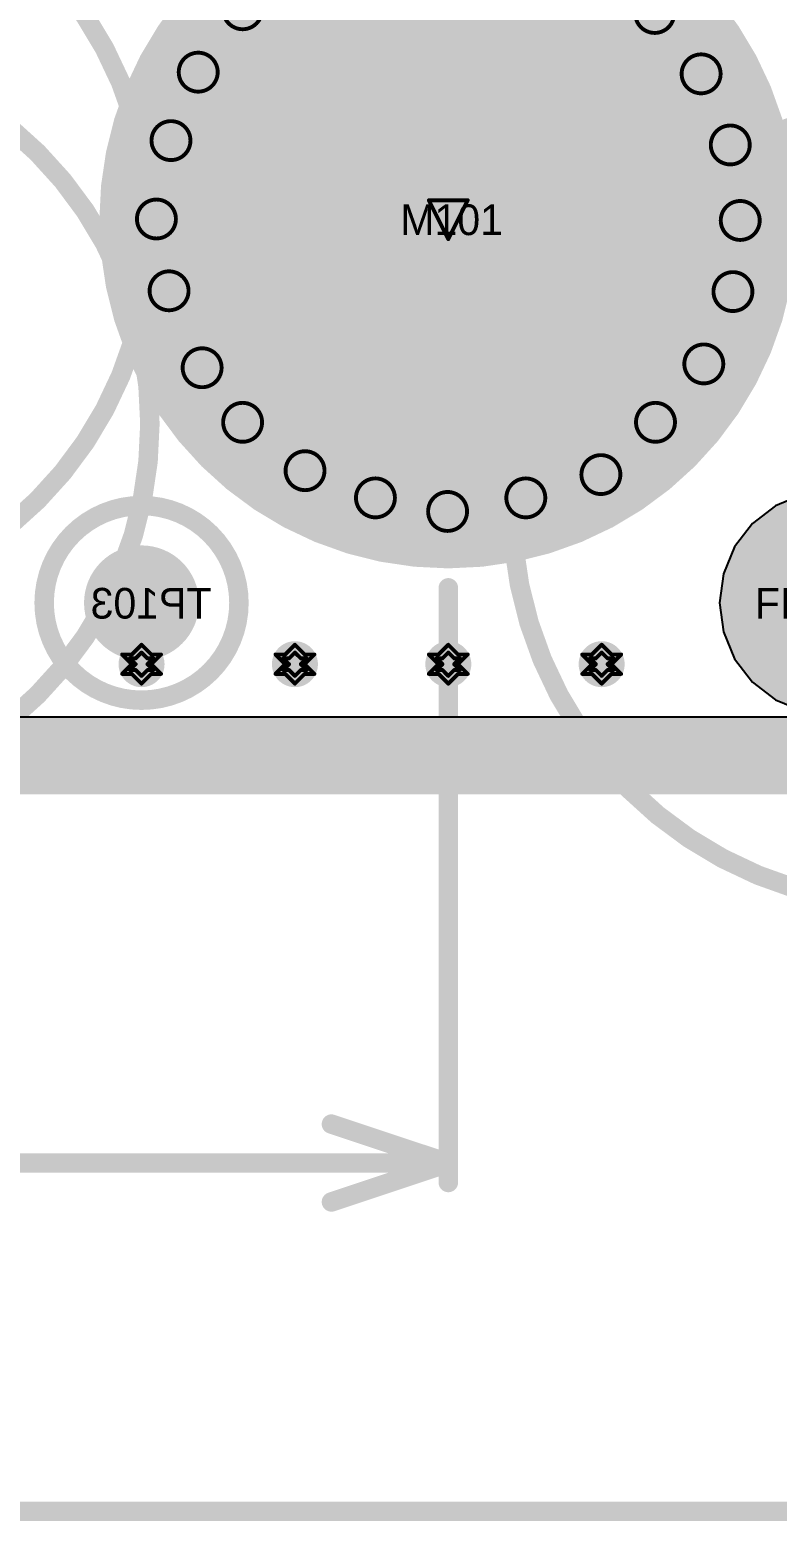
# Model space of a CAD drawing. Header units: millimetres. Extents: x 5 to 399, y 5 to 287.
# Drawn here: x 237.26 to 247, y 101.38 to 120.84 of the extents above; entities that cross this region are included whole.
import ezdxf

# ---------------------------------------------------------------- set-up
doc = ezdxf.new("R2010")
doc.units = ezdxf.units.MM
for name, color, linetype in [('BottomLayer', 5, 'Continuous'), ('BottomOverlay', 54, 'Continuous'), ('BottomPaste', 16, 'Continuous'), ('BottomSolder', 6, 'Continuous'), ('DrillDrawing', 1, 'Continuous'), ('DrillGuide', 244, 'Continuous'), ('KeepOutLayer', 6, 'Continuous'), ('Mechanical2', 216, 'Continuous'), ('Mechanical3', 76, 'Continuous'), ('Mechanical7', 56, 'Continuous'), ('MidLayer1', 16, 'Continuous'), ('MidLayer2', 76, 'Continuous'), ('MultiLayer', 9, 'Continuous'), ('PadHoleLayer', 156, 'Continuous'), ('TopLayer', 1, 'Continuous'), ('TopOverlay', 2, 'Continuous'), ('TopSolder', 216, 'Continuous'), ('ViaHoleLayer', 16, 'Continuous')]:
    doc.layers.add(name, color=color, linetype=linetype)

# ---------------------------------------------------------------- blocks, each defined once
blk = doc.blocks.new('TP1_5MM_B_29')
at = {"layer": 'BottomLayer', "const_width": 0.75}
blk.add_lwpolyline([(-0.375, 0, 1), (0.375, 0, 1)], format="xyb", close=True, dxfattribs=at)
at = {"layer": 'BottomOverlay'}
for points, const_width in [([(1.27, 0, 1), (-1.27, 0, 1)], 0.254), ([(-1.333, 0, 1), (-1.206, 0, 1)], 0.127), ([(1.206, 0, 1), (1.333, 0, 1)], 0.127)]:
    blk.add_lwpolyline(points, format="xyb", close=True, dxfattribs=dict(at, const_width=const_width))
at = {"layer": 'BottomPaste', "const_width": 0.75}
blk.add_lwpolyline([(-0.375, 0, 1), (0.375, 0, 1)], format="xyb", close=True, dxfattribs=at)
at = {"layer": 'BottomSolder', "const_width": 0.75}
blk.add_lwpolyline([(-0.375, 0, 1), (0.375, 0, 1)], format="xyb", close=True, dxfattribs=at)
blk = doc.blocks.new('FID_1_1___B_74')
at = {"layer": 'BottomLayer', "const_width": 0.55}
blk.add_lwpolyline([(-0.275, 0, 1), (0.275, 0, 1)], format="xyb", close=True, dxfattribs=at)
at = {"layer": 'BottomSolder', "const_width": 1.45}
blk.add_lwpolyline([(-0.725, 0, 1), (0.725, 0, 1)], format="xyb", close=True, dxfattribs=at)
blk = doc.blocks.new('FID_1_1___80')
at = {"layer": 'TopLayer', "const_width": 0.55}
blk.add_lwpolyline([(-0.275, 0, 1), (0.275, 0, 1)], format="xyb", close=True, dxfattribs=at)
at = {"layer": 'TopSolder', "const_width": 1.45}
blk.add_lwpolyline([(-0.725, 0, 1), (0.725, 0, 1)], format="xyb", close=True, dxfattribs=at)
blk = doc.blocks.new('M4_4_5_PAD9_210')
at = {"layer": 'BottomLayer', "const_width": 4.5}
blk.add_lwpolyline([(36.379, 0, 1), (40.879, 0, 1)], format="xyb", close=True, dxfattribs=at)
at = {"layer": 'BottomSolder', "const_width": 4.55}
blk.add_lwpolyline([(36.354, 0, 1), (40.904, 0, 1)], format="xyb", close=True, dxfattribs=at)
at = {"layer": 'MidLayer1', "const_width": 4.5}
blk.add_lwpolyline([(36.379, 0, 1), (40.879, 0, 1)], format="xyb", close=True, dxfattribs=at)
at = {"layer": 'MidLayer2', "const_width": 4.5}
blk.add_lwpolyline([(36.379, 0, 1), (40.879, 0, 1)], format="xyb", close=True, dxfattribs=at)
at = {"layer": 'MultiLayer', "const_width": 4.5}
blk.add_lwpolyline([(36.379, 0, 1), (40.879, 0, 1)], format="xyb", close=True, dxfattribs=at)
at = {"layer": 'PadHoleLayer', "const_width": 2.25}
blk.add_lwpolyline([(37.504, 0, 1), (39.754, 0, 1)], format="xyb", close=True, dxfattribs=at)
at = {"layer": 'TopLayer', "const_width": 4.5}
blk.add_lwpolyline([(36.379, 0, 1), (40.879, 0, 1)], format="xyb", close=True, dxfattribs=at)
at = {"layer": 'TopSolder', "const_width": 4.55}
blk.add_lwpolyline([(36.354, 0, 1), (40.904, 0, 1)], format="xyb", close=True, dxfattribs=at)

msp = doc.modelspace()

# ---------------------------------------------------------------- linework, layer by layer
at = {"layer": 'BottomLayer'}
for p, q in [((246.981, 114.628), (246.678, 114.396)), ((247.334, 114.774), (246.981, 114.628)), ((246.678, 114.396), (246.446, 114.093)), ((246.446, 114.093), (246.3, 113.74)), ((246.3, 113.74), (246.25, 113.362)), ((246.25, 113.362), (246.3, 112.983)), ((246.3, 112.983), (246.446, 112.631)), ((246.446, 112.631), (246.678, 112.328)), ((246.678, 112.328), (246.981, 112.095)), ((246.981, 112.095), (247.214, 111.999)), ((247.189, 111.872), (198.029, 111.872))]:
    msp.add_line(p, q, dxfattribs=at)
for points, const_width in [([(239.83, 121.101, 1), (240.23, 121.101, 1)], 0.4), ([(245.204, 121.053, 1), (245.604, 121.053, 1)], 0.4), ([(239.251, 120.287, 1), (239.651, 120.287, 1)], 0.4), ([(245.809, 120.265, 1), (246.209, 120.265, 1)], 0.4), ([(238.896, 119.394, 1), (239.296, 119.394, 1)], 0.4), ([(246.189, 119.337, 1), (246.589, 119.337, 1)], 0.4), ([(238.706, 118.371, 1), (239.106, 118.371, 1)], 0.4), ([(246.319, 118.352, 1), (246.719, 118.352, 1)], 0.4), ([(238.871, 117.434, 1), (239.271, 117.434, 1)], 0.4), ([(246.224, 117.424, 1), (246.624, 117.424, 1)], 0.4), ([(239.302, 116.43, 1), (239.702, 116.43, 1)], 0.4), ([(245.844, 116.48, 1), (246.244, 116.48, 1)], 0.4), ([(239.83, 115.718, 1), (240.23, 115.718, 1)], 0.4), ([(245.214, 115.718, 1), (245.614, 115.718, 1)], 0.4), ([(240.644, 115.087, 1), (241.044, 115.087, 1)], 0.4), ([(244.502, 115.036, 1), (244.902, 115.036, 1)], 0.4), ([(241.562, 114.732, 1), (241.962, 114.732, 1)], 0.4), ([(243.523, 114.732, 1), (243.923, 114.732, 1)], 0.4), ([(242.503, 114.555, 1), (242.903, 114.555, 1)], 0.4), ([(238.562, 112.562, 1), (238.862, 112.562, 1)], 0.3), ([(240.562, 112.562, 1), (240.862, 112.562, 1)], 0.3), ([(242.562, 112.562, 1), (242.862, 112.562, 1)], 0.3), ([(244.562, 112.562, 1), (244.862, 112.562, 1)], 0.3)]:
    msp.add_lwpolyline(points, format="xyb", close=True, dxfattribs=dict(at, const_width=const_width))
at = {"layer": 'DrillDrawing'}
for points, const_width in [([(240.284, 121.101, 1), (239.776, 121.101, 1)], 0.0508), ([(245.658, 121.053, 1), (245.15, 121.053, 1)], 0.0508), ([(239.705, 120.287, 1), (239.197, 120.287, 1)], 0.0508), ([(246.263, 120.265, 1), (245.755, 120.265, 1)], 0.0508), ([(239.184, 120.287, 1), (239.209, 120.287, 1)], 0.0254), ([(239.692, 120.287, 1), (239.717, 120.287, 1)], 0.0254), ([(245.742, 120.265, 1), (245.768, 120.265, 1)], 0.0254), ([(246.25, 120.265, 1), (246.276, 120.265, 1)], 0.0254), ([(239.35, 119.394, 1), (238.842, 119.394, 1)], 0.0508), ([(246.643, 119.337, 1), (246.135, 119.337, 1)], 0.0508), ([(238.829, 119.394, 1), (238.855, 119.394, 1)], 0.0254), ([(239.337, 119.394, 1), (239.363, 119.394, 1)], 0.0254), ([(246.123, 119.337, 1), (246.148, 119.337, 1)], 0.0254), ([(246.631, 119.337, 1), (246.656, 119.337, 1)], 0.0254), ([(239.16, 118.371, 1), (238.652, 118.371, 1)], 0.0508), ([(242.446, 118.616, 1), (242.471, 118.616, 1)], 0.0254), ([(242.446, 118.616, 1), (242.471, 118.616, 1)], 0.0254), ([(242.954, 118.616, 1), (242.979, 118.616, 1)], 0.0254), ([(242.954, 118.616, 1), (242.979, 118.616, 1)], 0.0254), ([(246.773, 118.352, 1), (246.265, 118.352, 1)], 0.0508), ([(238.639, 118.371, 1), (238.664, 118.371, 1)], 0.0254), ([(239.147, 118.371, 1), (239.172, 118.371, 1)], 0.0254), ([(246.252, 118.352, 1), (246.278, 118.352, 1)], 0.0254), ([(246.76, 118.352, 1), (246.786, 118.352, 1)], 0.0254), ([(242.7, 118.108, 1), (242.725, 118.108, 1)], 0.0254), ([(242.7, 118.108, 1), (242.725, 118.108, 1)], 0.0254), ([(239.325, 117.434, 1), (238.817, 117.434, 1)], 0.0508), ([(246.678, 117.424, 1), (246.17, 117.424, 1)], 0.0508), ([(238.804, 117.434, 1), (238.829, 117.434, 1)], 0.0254), ([(239.312, 117.434, 1), (239.337, 117.434, 1)], 0.0254), ([(246.158, 117.424, 1), (246.183, 117.424, 1)], 0.0254), ([(246.666, 117.424, 1), (246.691, 117.424, 1)], 0.0254), ([(246.298, 116.48, 1), (245.79, 116.48, 1)], 0.0508), ([(239.756, 116.43, 1), (239.248, 116.43, 1)], 0.0508), ([(239.235, 116.43, 1), (239.26, 116.43, 1)], 0.0254), ([(239.743, 116.43, 1), (239.768, 116.43, 1)], 0.0254), ([(245.777, 116.48, 1), (245.803, 116.48, 1)], 0.0254), ([(246.285, 116.48, 1), (246.311, 116.48, 1)], 0.0254), ([(240.284, 115.718, 1), (239.776, 115.718, 1)], 0.0508), ([(245.668, 115.718, 1), (245.16, 115.718, 1)], 0.0508), ([(239.764, 115.718, 1), (239.789, 115.718, 1)], 0.0254), ([(240.272, 115.718, 1), (240.297, 115.718, 1)], 0.0254), ([(245.147, 115.718, 1), (245.172, 115.718, 1)], 0.0254), ([(245.655, 115.718, 1), (245.68, 115.718, 1)], 0.0254), ([(241.098, 115.087, 1), (240.59, 115.087, 1)], 0.0508), ([(244.956, 115.036, 1), (244.448, 115.036, 1)], 0.0508), ([(240.577, 115.087, 1), (240.603, 115.087, 1)], 0.0254), ([(241.085, 115.087, 1), (241.111, 115.087, 1)], 0.0254), ([(242.016, 114.732, 1), (241.508, 114.732, 1)], 0.0508), ([(243.977, 114.732, 1), (243.469, 114.732, 1)], 0.0508), ([(244.435, 115.036, 1), (244.46, 115.036, 1)], 0.0254), ([(244.943, 115.036, 1), (244.968, 115.036, 1)], 0.0254), ([(242.957, 114.555, 1), (242.449, 114.555, 1)], 0.0508), ([(241.495, 114.732, 1), (241.521, 114.732, 1)], 0.0254), ([(242.003, 114.732, 1), (242.029, 114.732, 1)], 0.0254), ([(243.456, 114.732, 1), (243.482, 114.732, 1)], 0.0254), ([(243.964, 114.732, 1), (243.99, 114.732, 1)], 0.0254), ([(242.436, 114.555, 1), (242.462, 114.555, 1)], 0.0254), ([(242.944, 114.555, 1), (242.97, 114.555, 1)], 0.0254), ([(238.446, 112.689, 1), (238.471, 112.689, 1)], 0.0254), ([(238.446, 112.689, 1), (238.471, 112.689, 1)], 0.0254), ([(238.573, 112.689, 1), (238.598, 112.689, 1)], 0.0254), ([(238.573, 112.689, 1), (238.598, 112.689, 1)], 0.0254), ([(238.7, 112.816, 1), (238.725, 112.816, 1)], 0.0254), ([(238.7, 112.816, 1), (238.725, 112.816, 1)], 0.0254), ([(238.7, 112.714, 1), (238.725, 112.714, 1)], 0.0254), ([(238.7, 112.714, 1), (238.725, 112.714, 1)], 0.0254), ([(238.827, 112.689, 1), (238.852, 112.689, 1)], 0.0254), ([(238.827, 112.689, 1), (238.852, 112.689, 1)], 0.0254), ([(238.954, 112.689, 1), (238.979, 112.689, 1)], 0.0254), ([(238.954, 112.689, 1), (238.979, 112.689, 1)], 0.0254), ([(240.446, 112.689, 1), (240.471, 112.689, 1)], 0.0254), ([(240.446, 112.689, 1), (240.471, 112.689, 1)], 0.0254), ([(240.573, 112.689, 1), (240.598, 112.689, 1)], 0.0254), ([(240.573, 112.689, 1), (240.598, 112.689, 1)], 0.0254), ([(240.7, 112.816, 1), (240.725, 112.816, 1)], 0.0254), ([(240.7, 112.816, 1), (240.725, 112.816, 1)], 0.0254), ([(240.7, 112.714, 1), (240.725, 112.714, 1)], 0.0254), ([(240.7, 112.714, 1), (240.725, 112.714, 1)], 0.0254), ([(240.827, 112.689, 1), (240.852, 112.689, 1)], 0.0254), ([(240.827, 112.689, 1), (240.852, 112.689, 1)], 0.0254), ([(240.954, 112.689, 1), (240.979, 112.689, 1)], 0.0254), ([(240.954, 112.689, 1), (240.979, 112.689, 1)], 0.0254), ([(242.446, 112.689, 1), (242.471, 112.689, 1)], 0.0254), ([(242.446, 112.689, 1), (242.471, 112.689, 1)], 0.0254), ([(242.573, 112.689, 1), (242.598, 112.689, 1)], 0.0254), ([(242.573, 112.689, 1), (242.598, 112.689, 1)], 0.0254), ([(242.7, 112.816, 1), (242.725, 112.816, 1)], 0.0254), ([(242.7, 112.816, 1), (242.725, 112.816, 1)], 0.0254), ([(242.7, 112.714, 1), (242.725, 112.714, 1)], 0.0254), ([(242.7, 112.714, 1), (242.725, 112.714, 1)], 0.0254), ([(242.827, 112.689, 1), (242.852, 112.689, 1)], 0.0254), ([(242.827, 112.689, 1), (242.852, 112.689, 1)], 0.0254), ([(242.954, 112.689, 1), (242.979, 112.689, 1)], 0.0254), ([(242.954, 112.689, 1), (242.979, 112.689, 1)], 0.0254), ([(244.446, 112.689, 1), (244.471, 112.689, 1)], 0.0254), ([(244.446, 112.689, 1), (244.471, 112.689, 1)], 0.0254), ([(244.573, 112.689, 1), (244.598, 112.689, 1)], 0.0254), ([(244.573, 112.689, 1), (244.598, 112.689, 1)], 0.0254), ([(244.7, 112.816, 1), (244.725, 112.816, 1)], 0.0254), ([(244.7, 112.816, 1), (244.725, 112.816, 1)], 0.0254), ([(244.7, 112.714, 1), (244.725, 112.714, 1)], 0.0254), ([(244.7, 112.714, 1), (244.725, 112.714, 1)], 0.0254), ([(244.827, 112.689, 1), (244.852, 112.689, 1)], 0.0254), ([(244.827, 112.689, 1), (244.852, 112.689, 1)], 0.0254), ([(244.954, 112.689, 1), (244.979, 112.689, 1)], 0.0254), ([(244.954, 112.689, 1), (244.979, 112.689, 1)], 0.0254), ([(238.547, 112.638, 1), (238.573, 112.638, 1)], 0.0254), ([(238.547, 112.638, 1), (238.573, 112.638, 1)], 0.0254), ([(238.547, 112.486, 1), (238.573, 112.486, 1)], 0.0254), ([(238.547, 112.486, 1), (238.573, 112.486, 1)], 0.0254), ([(238.573, 112.562, 1), (238.598, 112.562, 1)], 0.0254), ([(238.573, 112.562, 1), (238.598, 112.562, 1)], 0.0254), ([(238.624, 112.638, 1), (238.649, 112.638, 1)], 0.0254), ([(238.624, 112.638, 1), (238.649, 112.638, 1)], 0.0254), ([(238.624, 112.562, 1), (238.649, 112.562, 1)], 0.0254), ([(238.624, 112.562, 1), (238.649, 112.562, 1)], 0.0254), ([(238.624, 112.486, 1), (238.649, 112.486, 1)], 0.0254), ([(238.624, 112.486, 1), (238.649, 112.486, 1)], 0.0254), ([(238.776, 112.638, 1), (238.801, 112.638, 1)], 0.0254), ([(238.776, 112.638, 1), (238.801, 112.638, 1)], 0.0254), ([(238.776, 112.562, 1), (238.801, 112.562, 1)], 0.0254), ([(238.776, 112.562, 1), (238.801, 112.562, 1)], 0.0254), ([(238.776, 112.486, 1), (238.801, 112.486, 1)], 0.0254), ([(238.776, 112.486, 1), (238.801, 112.486, 1)], 0.0254), ([(238.827, 112.562, 1), (238.852, 112.562, 1)], 0.0254), ([(238.827, 112.562, 1), (238.852, 112.562, 1)], 0.0254), ([(238.852, 112.638, 1), (238.878, 112.638, 1)], 0.0254), ([(238.852, 112.638, 1), (238.878, 112.638, 1)], 0.0254), ([(238.852, 112.486, 1), (238.878, 112.486, 1)], 0.0254), ([(238.852, 112.486, 1), (238.878, 112.486, 1)], 0.0254), ([(240.547, 112.638, 1), (240.573, 112.638, 1)], 0.0254), ([(240.547, 112.638, 1), (240.573, 112.638, 1)], 0.0254), ([(240.547, 112.486, 1), (240.573, 112.486, 1)], 0.0254), ([(240.547, 112.486, 1), (240.573, 112.486, 1)], 0.0254), ([(240.573, 112.562, 1), (240.598, 112.562, 1)], 0.0254), ([(240.573, 112.562, 1), (240.598, 112.562, 1)], 0.0254), ([(240.624, 112.638, 1), (240.649, 112.638, 1)], 0.0254), ([(240.624, 112.638, 1), (240.649, 112.638, 1)], 0.0254), ([(240.624, 112.562, 1), (240.649, 112.562, 1)], 0.0254), ([(240.624, 112.562, 1), (240.649, 112.562, 1)], 0.0254), ([(240.624, 112.486, 1), (240.649, 112.486, 1)], 0.0254), ([(240.624, 112.486, 1), (240.649, 112.486, 1)], 0.0254), ([(240.776, 112.638, 1), (240.801, 112.638, 1)], 0.0254), ([(240.776, 112.638, 1), (240.801, 112.638, 1)], 0.0254), ([(240.776, 112.562, 1), (240.801, 112.562, 1)], 0.0254), ([(240.776, 112.562, 1), (240.801, 112.562, 1)], 0.0254), ([(240.776, 112.486, 1), (240.801, 112.486, 1)], 0.0254), ([(240.776, 112.486, 1), (240.801, 112.486, 1)], 0.0254), ([(240.827, 112.562, 1), (240.852, 112.562, 1)], 0.0254), ([(240.827, 112.562, 1), (240.852, 112.562, 1)], 0.0254), ([(240.852, 112.638, 1), (240.878, 112.638, 1)], 0.0254), ([(240.852, 112.638, 1), (240.878, 112.638, 1)], 0.0254), ([(240.852, 112.486, 1), (240.878, 112.486, 1)], 0.0254), ([(240.852, 112.486, 1), (240.878, 112.486, 1)], 0.0254), ([(242.547, 112.638, 1), (242.573, 112.638, 1)], 0.0254), ([(242.547, 112.638, 1), (242.573, 112.638, 1)], 0.0254), ([(242.547, 112.486, 1), (242.573, 112.486, 1)], 0.0254), ([(242.547, 112.486, 1), (242.573, 112.486, 1)], 0.0254), ([(242.573, 112.562, 1), (242.598, 112.562, 1)], 0.0254), ([(242.573, 112.562, 1), (242.598, 112.562, 1)], 0.0254), ([(242.624, 112.638, 1), (242.649, 112.638, 1)], 0.0254), ([(242.624, 112.638, 1), (242.649, 112.638, 1)], 0.0254), ([(242.624, 112.562, 1), (242.649, 112.562, 1)], 0.0254), ([(242.624, 112.562, 1), (242.649, 112.562, 1)], 0.0254), ([(242.624, 112.486, 1), (242.649, 112.486, 1)], 0.0254), ([(242.624, 112.486, 1), (242.649, 112.486, 1)], 0.0254), ([(242.776, 112.638, 1), (242.801, 112.638, 1)], 0.0254), ([(242.776, 112.638, 1), (242.801, 112.638, 1)], 0.0254), ([(242.776, 112.562, 1), (242.801, 112.562, 1)], 0.0254), ([(242.776, 112.562, 1), (242.801, 112.562, 1)], 0.0254), ([(242.776, 112.486, 1), (242.801, 112.486, 1)], 0.0254), ([(242.776, 112.486, 1), (242.801, 112.486, 1)], 0.0254), ([(242.827, 112.562, 1), (242.852, 112.562, 1)], 0.0254), ([(242.827, 112.562, 1), (242.852, 112.562, 1)], 0.0254), ([(242.852, 112.638, 1), (242.878, 112.638, 1)], 0.0254), ([(242.852, 112.638, 1), (242.878, 112.638, 1)], 0.0254), ([(242.852, 112.486, 1), (242.878, 112.486, 1)], 0.0254), ([(242.852, 112.486, 1), (242.878, 112.486, 1)], 0.0254), ([(244.547, 112.638, 1), (244.573, 112.638, 1)], 0.0254), ([(244.547, 112.638, 1), (244.573, 112.638, 1)], 0.0254), ([(244.547, 112.486, 1), (244.573, 112.486, 1)], 0.0254), ([(244.547, 112.486, 1), (244.573, 112.486, 1)], 0.0254), ([(244.573, 112.562, 1), (244.598, 112.562, 1)], 0.0254), ([(244.573, 112.562, 1), (244.598, 112.562, 1)], 0.0254), ([(244.624, 112.638, 1), (244.649, 112.638, 1)], 0.0254), ([(244.624, 112.638, 1), (244.649, 112.638, 1)], 0.0254), ([(244.624, 112.562, 1), (244.649, 112.562, 1)], 0.0254), ([(244.624, 112.562, 1), (244.649, 112.562, 1)], 0.0254), ([(244.624, 112.486, 1), (244.649, 112.486, 1)], 0.0254), ([(244.624, 112.486, 1), (244.649, 112.486, 1)], 0.0254), ([(244.776, 112.638, 1), (244.801, 112.638, 1)], 0.0254), ([(244.776, 112.638, 1), (244.801, 112.638, 1)], 0.0254), ([(244.776, 112.562, 1), (244.801, 112.562, 1)], 0.0254), ([(244.776, 112.562, 1), (244.801, 112.562, 1)], 0.0254), ([(244.776, 112.486, 1), (244.801, 112.486, 1)], 0.0254), ([(244.776, 112.486, 1), (244.801, 112.486, 1)], 0.0254), ([(244.827, 112.562, 1), (244.852, 112.562, 1)], 0.0254), ([(244.827, 112.562, 1), (244.852, 112.562, 1)], 0.0254), ([(244.852, 112.638, 1), (244.878, 112.638, 1)], 0.0254), ([(244.852, 112.638, 1), (244.878, 112.638, 1)], 0.0254), ([(244.852, 112.486, 1), (244.878, 112.486, 1)], 0.0254), ([(244.852, 112.486, 1), (244.878, 112.486, 1)], 0.0254), ([(238.446, 112.435, 1), (238.471, 112.435, 1)], 0.0254), ([(238.446, 112.435, 1), (238.471, 112.435, 1)], 0.0254), ([(238.573, 112.435, 1), (238.598, 112.435, 1)], 0.0254), ([(238.573, 112.435, 1), (238.598, 112.435, 1)], 0.0254), ([(238.7, 112.409, 1), (238.725, 112.409, 1)], 0.0254), ([(238.7, 112.409, 1), (238.725, 112.409, 1)], 0.0254), ([(238.7, 112.308, 1), (238.725, 112.308, 1)], 0.0254), ([(238.7, 112.308, 1), (238.725, 112.308, 1)], 0.0254), ([(238.827, 112.435, 1), (238.852, 112.435, 1)], 0.0254), ([(238.827, 112.435, 1), (238.852, 112.435, 1)], 0.0254), ([(238.954, 112.435, 1), (238.979, 112.435, 1)], 0.0254), ([(238.954, 112.435, 1), (238.979, 112.435, 1)], 0.0254), ([(240.446, 112.435, 1), (240.471, 112.435, 1)], 0.0254), ([(240.446, 112.435, 1), (240.471, 112.435, 1)], 0.0254), ([(240.573, 112.435, 1), (240.598, 112.435, 1)], 0.0254), ([(240.573, 112.435, 1), (240.598, 112.435, 1)], 0.0254), ([(240.7, 112.409, 1), (240.725, 112.409, 1)], 0.0254), ([(240.7, 112.409, 1), (240.725, 112.409, 1)], 0.0254), ([(240.7, 112.308, 1), (240.725, 112.308, 1)], 0.0254), ([(240.7, 112.308, 1), (240.725, 112.308, 1)], 0.0254), ([(240.827, 112.435, 1), (240.852, 112.435, 1)], 0.0254), ([(240.827, 112.435, 1), (240.852, 112.435, 1)], 0.0254), ([(240.954, 112.435, 1), (240.979, 112.435, 1)], 0.0254), ([(240.954, 112.435, 1), (240.979, 112.435, 1)], 0.0254), ([(242.446, 112.435, 1), (242.471, 112.435, 1)], 0.0254), ([(242.446, 112.435, 1), (242.471, 112.435, 1)], 0.0254), ([(242.573, 112.435, 1), (242.598, 112.435, 1)], 0.0254), ([(242.573, 112.435, 1), (242.598, 112.435, 1)], 0.0254), ([(242.7, 112.409, 1), (242.725, 112.409, 1)], 0.0254), ([(242.7, 112.409, 1), (242.725, 112.409, 1)], 0.0254), ([(242.7, 112.308, 1), (242.725, 112.308, 1)], 0.0254), ([(242.7, 112.308, 1), (242.725, 112.308, 1)], 0.0254), ([(242.827, 112.435, 1), (242.852, 112.435, 1)], 0.0254), ([(242.827, 112.435, 1), (242.852, 112.435, 1)], 0.0254), ([(242.954, 112.435, 1), (242.979, 112.435, 1)], 0.0254), ([(242.954, 112.435, 1), (242.979, 112.435, 1)], 0.0254), ([(244.446, 112.435, 1), (244.471, 112.435, 1)], 0.0254), ([(244.446, 112.435, 1), (244.471, 112.435, 1)], 0.0254), ([(244.573, 112.435, 1), (244.598, 112.435, 1)], 0.0254), ([(244.573, 112.435, 1), (244.598, 112.435, 1)], 0.0254), ([(244.7, 112.409, 1), (244.725, 112.409, 1)], 0.0254), ([(244.7, 112.409, 1), (244.725, 112.409, 1)], 0.0254), ([(244.7, 112.308, 1), (244.725, 112.308, 1)], 0.0254), ([(244.7, 112.308, 1), (244.725, 112.308, 1)], 0.0254), ([(244.827, 112.435, 1), (244.852, 112.435, 1)], 0.0254), ([(244.827, 112.435, 1), (244.852, 112.435, 1)], 0.0254), ([(244.954, 112.435, 1), (244.979, 112.435, 1)], 0.0254), ([(244.954, 112.435, 1), (244.979, 112.435, 1)], 0.0254)]:
    msp.add_lwpolyline(points, format="xyb", close=True, dxfattribs=dict(at, const_width=const_width))
at = {"layer": 'DrillDrawing', "const_width": 0.0508}
for points in [[(242.458, 118.616), (242.966, 118.616)], [(242.458, 118.616), (242.712, 118.108)], [(242.712, 118.108), (242.966, 118.616)], [(238.458, 112.689), (238.585, 112.562)], [(238.458, 112.689), (238.585, 112.689)], [(238.585, 112.689), (238.712, 112.816)], [(238.636, 112.638), (238.712, 112.714)], [(238.712, 112.816), (238.839, 112.689)], [(238.712, 112.714), (238.789, 112.638)], [(238.839, 112.689), (238.966, 112.689)], [(238.839, 112.562), (238.966, 112.689)], [(240.458, 112.689), (240.585, 112.562)], [(240.458, 112.689), (240.585, 112.689)], [(240.585, 112.689), (240.712, 112.816)], [(240.636, 112.638), (240.712, 112.714)], [(240.712, 112.816), (240.839, 112.689)], [(240.712, 112.714), (240.789, 112.638)], [(240.839, 112.689), (240.966, 112.689)], [(240.839, 112.562), (240.966, 112.689)], [(242.458, 112.689), (242.585, 112.562)], [(242.458, 112.689), (242.585, 112.689)], [(242.585, 112.689), (242.712, 112.816)], [(242.636, 112.638), (242.712, 112.714)], [(242.712, 112.816), (242.839, 112.689)], [(242.712, 112.714), (242.789, 112.638)], [(242.839, 112.689), (242.966, 112.689)], [(242.839, 112.562), (242.966, 112.689)], [(244.458, 112.689), (244.585, 112.562)], [(244.458, 112.689), (244.585, 112.689)], [(244.585, 112.689), (244.712, 112.816)], [(244.636, 112.638), (244.712, 112.714)], [(244.712, 112.816), (244.839, 112.689)], [(244.712, 112.714), (244.789, 112.638)], [(244.839, 112.689), (244.966, 112.689)], [(244.839, 112.562), (244.966, 112.689)], [(238.458, 112.435), (238.585, 112.562)], [(238.56, 112.638), (238.636, 112.562)], [(238.56, 112.638), (238.636, 112.638)], [(238.56, 112.486), (238.636, 112.562)], [(238.56, 112.486), (238.636, 112.486)], [(238.636, 112.486), (238.712, 112.409)], [(238.712, 112.409), (238.789, 112.486)], [(238.789, 112.638), (238.865, 112.638)], [(238.789, 112.562), (238.865, 112.638)], [(238.789, 112.562), (238.865, 112.486)], [(238.789, 112.486), (238.865, 112.486)], [(238.839, 112.562), (238.966, 112.435)], [(240.458, 112.435), (240.585, 112.562)], [(240.56, 112.638), (240.636, 112.562)], [(240.56, 112.638), (240.636, 112.638)], [(240.56, 112.486), (240.636, 112.562)], [(240.56, 112.486), (240.636, 112.486)], [(240.636, 112.486), (240.712, 112.409)], [(240.712, 112.409), (240.789, 112.486)], [(240.789, 112.638), (240.865, 112.638)], [(240.789, 112.562), (240.865, 112.638)], [(240.789, 112.562), (240.865, 112.486)], [(240.789, 112.486), (240.865, 112.486)], [(240.839, 112.562), (240.966, 112.435)], [(242.458, 112.435), (242.585, 112.562)], [(242.56, 112.638), (242.636, 112.562)], [(242.56, 112.638), (242.636, 112.638)], [(242.56, 112.486), (242.636, 112.562)], [(242.56, 112.486), (242.636, 112.486)], [(242.636, 112.486), (242.712, 112.409)], [(242.712, 112.409), (242.789, 112.486)], [(242.789, 112.638), (242.865, 112.638)], [(242.789, 112.562), (242.865, 112.638)], [(242.789, 112.562), (242.865, 112.486)], [(242.789, 112.486), (242.865, 112.486)], [(242.839, 112.562), (242.966, 112.435)], [(244.458, 112.435), (244.585, 112.562)], [(244.56, 112.638), (244.636, 112.562)], [(244.56, 112.638), (244.636, 112.638)], [(244.56, 112.486), (244.636, 112.562)], [(244.56, 112.486), (244.636, 112.486)], [(244.636, 112.486), (244.712, 112.409)], [(244.712, 112.409), (244.789, 112.486)], [(244.789, 112.638), (244.865, 112.638)], [(244.789, 112.562), (244.865, 112.638)], [(244.789, 112.562), (244.865, 112.486)], [(244.789, 112.486), (244.865, 112.486)], [(244.839, 112.562), (244.966, 112.435)], [(238.458, 112.435), (238.585, 112.435)], [(238.585, 112.435), (238.712, 112.308)], [(238.712, 112.308), (238.839, 112.435)], [(238.839, 112.435), (238.966, 112.435)], [(240.458, 112.435), (240.585, 112.435)], [(240.585, 112.435), (240.712, 112.308)], [(240.712, 112.308), (240.839, 112.435)], [(240.839, 112.435), (240.966, 112.435)], [(242.458, 112.435), (242.585, 112.435)], [(242.585, 112.435), (242.712, 112.308)], [(242.712, 112.308), (242.839, 112.435)], [(242.839, 112.435), (242.966, 112.435)], [(244.458, 112.435), (244.585, 112.435)], [(244.585, 112.435), (244.712, 112.308)], [(244.712, 112.308), (244.839, 112.435)], [(244.839, 112.435), (244.966, 112.435)]]:
    msp.add_lwpolyline(points, dxfattribs=at)
at = {"layer": 'DrillGuide'}
for points, const_width in [([(239.351, 120.287, 1), (239.551, 120.287, 1)], 0.2), ([(245.909, 120.265, 1), (246.109, 120.265, 1)], 0.2), ([(238.996, 119.394, 1), (239.196, 119.394, 1)], 0.2), ([(246.289, 119.337, 1), (246.489, 119.337, 1)], 0.2), ([(238.806, 118.371, 1), (239.006, 118.371, 1)], 0.2), ([(246.419, 118.352, 1), (246.619, 118.352, 1)], 0.2), ([(238.971, 117.434, 1), (239.171, 117.434, 1)], 0.2), ([(246.324, 117.424, 1), (246.524, 117.424, 1)], 0.2), ([(239.402, 116.43, 1), (239.602, 116.43, 1)], 0.2), ([(245.944, 116.48, 1), (246.144, 116.48, 1)], 0.2), ([(239.93, 115.718, 1), (240.13, 115.718, 1)], 0.2), ([(245.314, 115.718, 1), (245.514, 115.718, 1)], 0.2), ([(240.744, 115.087, 1), (240.944, 115.087, 1)], 0.2), ([(244.602, 115.036, 1), (244.802, 115.036, 1)], 0.2), ([(241.662, 114.732, 1), (241.862, 114.732, 1)], 0.2), ([(243.623, 114.732, 1), (243.823, 114.732, 1)], 0.2), ([(242.603, 114.555, 1), (242.803, 114.555, 1)], 0.2), ([(238.65, 112.562, 1), (238.775, 112.562, 1)], 0.125), ([(240.65, 112.562, 1), (240.775, 112.562, 1)], 0.125), ([(242.65, 112.562, 1), (242.775, 112.562, 1)], 0.125), ([(244.65, 112.562, 1), (244.775, 112.562, 1)], 0.125)]:
    msp.add_lwpolyline(points, format="xyb", close=True, dxfattribs=dict(at, const_width=const_width))
at = {"layer": 'KeepOutLayer', "const_width": 1}
msp.add_lwpolyline([(155.712, 111.362), (249.712, 111.362)], dxfattribs=at)
at = {"layer": 'Mechanical2', "const_width": 0.254}
msp.add_lwpolyline([(155.712, 111.362), (249.712, 111.362)], dxfattribs=at)
at = {"layer": 'Mechanical3'}
for points, const_width in [([(244.963, 118.362, 1), (240.462, 118.362, 1)], 0.254), ([(240.399, 118.362, 1), (240.526, 118.362, 1)], 0.127), ([(244.899, 118.362, 1), (245.026, 118.362, 1)], 0.127), ([(242.649, 113.558, 1), (242.776, 113.558, 1)], 0.127), ([(241.125, 106.561, 1), (241.252, 106.561, 1)], 0.127), ([(242.649, 106.053, 1), (242.776, 106.053, 1)], 0.127), ([(242.649, 106.053, 1), (242.776, 106.053, 1)], 0.127), ([(242.649, 106.053, 1), (242.776, 106.053, 1)], 0.127), ([(242.649, 105.799, 1), (242.776, 105.799, 1)], 0.127), ([(241.125, 105.545, 1), (241.252, 105.545, 1)], 0.127)]:
    msp.add_lwpolyline(points, format="xyb", close=True, dxfattribs=dict(at, const_width=const_width))
at = {"layer": 'Mechanical3', "const_width": 0.254}
for points in [[(242.712, 105.799), (242.712, 113.558)], [(241.188, 106.561), (242.712, 106.053)], [(206.14, 106.053), (242.712, 106.053)], [(241.188, 105.545), (242.712, 106.053)], [(206.14, 101.507), (249.712, 101.507)]]:
    msp.add_lwpolyline(points, dxfattribs=at)
at = {"layer": 'Mechanical7'}
for points, const_width in [([(238.821, 118.238, 1), (228.821, 118.238, 1)], 0.254), ([(238.821, 115.698, 1), (228.821, 115.698, 1)], 0.254), ([(253.941, 114.613, 1), (243.541, 114.613, 1)], 0.254), ([(238.758, 118.238, 1), (238.885, 118.238, 1)], 0.127), ([(238.758, 115.698, 1), (238.885, 115.698, 1)], 0.127), ([(243.478, 114.613, 1), (243.605, 114.613, 1)], 0.127)]:
    msp.add_lwpolyline(points, format="xyb", close=True, dxfattribs=dict(at, const_width=const_width))
at = {"layer": 'MidLayer1'}
msp.add_line((249.203, 111.872), (198.029, 111.872), dxfattribs=at)
for points, const_width in [([(239.83, 121.101, 1), (240.23, 121.101, 1)], 0.4), ([(245.204, 121.053, 1), (245.604, 121.053, 1)], 0.4), ([(239.251, 120.287, 1), (239.651, 120.287, 1)], 0.4), ([(245.809, 120.265, 1), (246.209, 120.265, 1)], 0.4), ([(238.896, 119.394, 1), (239.296, 119.394, 1)], 0.4), ([(246.189, 119.337, 1), (246.589, 119.337, 1)], 0.4), ([(238.706, 118.371, 1), (239.106, 118.371, 1)], 0.4), ([(246.319, 118.352, 1), (246.719, 118.352, 1)], 0.4), ([(238.871, 117.434, 1), (239.271, 117.434, 1)], 0.4), ([(246.224, 117.424, 1), (246.624, 117.424, 1)], 0.4), ([(239.302, 116.43, 1), (239.702, 116.43, 1)], 0.4), ([(245.844, 116.48, 1), (246.244, 116.48, 1)], 0.4), ([(239.83, 115.718, 1), (240.23, 115.718, 1)], 0.4), ([(245.214, 115.718, 1), (245.614, 115.718, 1)], 0.4), ([(240.644, 115.087, 1), (241.044, 115.087, 1)], 0.4), ([(244.502, 115.036, 1), (244.902, 115.036, 1)], 0.4), ([(241.562, 114.732, 1), (241.962, 114.732, 1)], 0.4), ([(243.523, 114.732, 1), (243.923, 114.732, 1)], 0.4), ([(242.503, 114.555, 1), (242.903, 114.555, 1)], 0.4), ([(238.562, 112.562, 1), (238.862, 112.562, 1)], 0.3), ([(240.562, 112.562, 1), (240.862, 112.562, 1)], 0.3), ([(242.562, 112.562, 1), (242.862, 112.562, 1)], 0.3), ([(244.562, 112.562, 1), (244.862, 112.562, 1)], 0.3)]:
    msp.add_lwpolyline(points, format="xyb", close=True, dxfattribs=dict(at, const_width=const_width))
at = {"layer": 'MidLayer2'}
msp.add_line((249.203, 111.872), (198.029, 111.872), dxfattribs=at)
for points, const_width in [([(239.83, 121.101, 1), (240.23, 121.101, 1)], 0.4), ([(245.204, 121.053, 1), (245.604, 121.053, 1)], 0.4), ([(239.251, 120.287, 1), (239.651, 120.287, 1)], 0.4), ([(245.809, 120.265, 1), (246.209, 120.265, 1)], 0.4), ([(238.896, 119.394, 1), (239.296, 119.394, 1)], 0.4), ([(246.189, 119.337, 1), (246.589, 119.337, 1)], 0.4), ([(238.706, 118.371, 1), (239.106, 118.371, 1)], 0.4), ([(246.319, 118.352, 1), (246.719, 118.352, 1)], 0.4), ([(238.871, 117.434, 1), (239.271, 117.434, 1)], 0.4), ([(246.224, 117.424, 1), (246.624, 117.424, 1)], 0.4), ([(239.302, 116.43, 1), (239.702, 116.43, 1)], 0.4), ([(245.844, 116.48, 1), (246.244, 116.48, 1)], 0.4), ([(239.83, 115.718, 1), (240.23, 115.718, 1)], 0.4), ([(245.214, 115.718, 1), (245.614, 115.718, 1)], 0.4), ([(240.644, 115.087, 1), (241.044, 115.087, 1)], 0.4), ([(244.502, 115.036, 1), (244.902, 115.036, 1)], 0.4), ([(241.562, 114.732, 1), (241.962, 114.732, 1)], 0.4), ([(243.523, 114.732, 1), (243.923, 114.732, 1)], 0.4), ([(242.503, 114.555, 1), (242.903, 114.555, 1)], 0.4), ([(238.562, 112.562, 1), (238.862, 112.562, 1)], 0.3), ([(240.562, 112.562, 1), (240.862, 112.562, 1)], 0.3), ([(242.562, 112.562, 1), (242.862, 112.562, 1)], 0.3), ([(244.562, 112.562, 1), (244.862, 112.562, 1)], 0.3)]:
    msp.add_lwpolyline(points, format="xyb", close=True, dxfattribs=dict(at, const_width=const_width))
at = {"layer": 'MultiLayer'}
for points, const_width in [([(239.83, 121.101, 1), (240.23, 121.101, 1)], 0.4), ([(245.204, 121.053, 1), (245.604, 121.053, 1)], 0.4), ([(239.251, 120.287, 1), (239.651, 120.287, 1)], 0.4), ([(245.809, 120.265, 1), (246.209, 120.265, 1)], 0.4), ([(238.896, 119.394, 1), (239.296, 119.394, 1)], 0.4), ([(246.189, 119.337, 1), (246.589, 119.337, 1)], 0.4), ([(238.706, 118.371, 1), (239.106, 118.371, 1)], 0.4), ([(246.319, 118.352, 1), (246.719, 118.352, 1)], 0.4), ([(238.871, 117.434, 1), (239.271, 117.434, 1)], 0.4), ([(246.224, 117.424, 1), (246.624, 117.424, 1)], 0.4), ([(239.302, 116.43, 1), (239.702, 116.43, 1)], 0.4), ([(245.844, 116.48, 1), (246.244, 116.48, 1)], 0.4), ([(239.83, 115.718, 1), (240.23, 115.718, 1)], 0.4), ([(245.214, 115.718, 1), (245.614, 115.718, 1)], 0.4), ([(240.644, 115.087, 1), (241.044, 115.087, 1)], 0.4), ([(244.502, 115.036, 1), (244.902, 115.036, 1)], 0.4), ([(241.562, 114.732, 1), (241.962, 114.732, 1)], 0.4), ([(243.523, 114.732, 1), (243.923, 114.732, 1)], 0.4), ([(242.503, 114.555, 1), (242.903, 114.555, 1)], 0.4), ([(238.562, 112.562, 1), (238.862, 112.562, 1)], 0.3), ([(240.562, 112.562, 1), (240.862, 112.562, 1)], 0.3), ([(242.562, 112.562, 1), (242.862, 112.562, 1)], 0.3), ([(244.562, 112.562, 1), (244.862, 112.562, 1)], 0.3)]:
    msp.add_lwpolyline(points, format="xyb", close=True, dxfattribs=dict(at, const_width=const_width))
at = {"layer": 'TopLayer'}
for p, q in [((246.981, 114.628), (246.678, 114.396)), ((247.334, 114.774), (246.981, 114.628)), ((246.678, 114.396), (246.446, 114.093)), ((246.446, 114.093), (246.3, 113.74)), ((246.3, 113.74), (246.25, 113.362)), ((246.25, 113.362), (246.3, 112.983)), ((246.3, 112.983), (246.446, 112.631)), ((246.446, 112.631), (246.678, 112.328)), ((246.678, 112.328), (246.981, 112.095)), ((246.981, 112.095), (247.214, 111.999)), ((247.189, 111.872), (198.029, 111.872))]:
    msp.add_line(p, q, dxfattribs=at)
for points, const_width in [([(239.83, 121.101, 1), (240.23, 121.101, 1)], 0.4), ([(245.204, 121.053, 1), (245.604, 121.053, 1)], 0.4), ([(239.251, 120.287, 1), (239.651, 120.287, 1)], 0.4), ([(245.809, 120.265, 1), (246.209, 120.265, 1)], 0.4), ([(238.896, 119.394, 1), (239.296, 119.394, 1)], 0.4), ([(246.189, 119.337, 1), (246.589, 119.337, 1)], 0.4), ([(238.706, 118.371, 1), (239.106, 118.371, 1)], 0.4), ([(246.319, 118.352, 1), (246.719, 118.352, 1)], 0.4), ([(238.871, 117.434, 1), (239.271, 117.434, 1)], 0.4), ([(246.224, 117.424, 1), (246.624, 117.424, 1)], 0.4), ([(239.302, 116.43, 1), (239.702, 116.43, 1)], 0.4), ([(245.844, 116.48, 1), (246.244, 116.48, 1)], 0.4), ([(239.83, 115.718, 1), (240.23, 115.718, 1)], 0.4), ([(245.214, 115.718, 1), (245.614, 115.718, 1)], 0.4), ([(240.644, 115.087, 1), (241.044, 115.087, 1)], 0.4), ([(244.502, 115.036, 1), (244.902, 115.036, 1)], 0.4), ([(241.562, 114.732, 1), (241.962, 114.732, 1)], 0.4), ([(243.523, 114.732, 1), (243.923, 114.732, 1)], 0.4), ([(242.503, 114.555, 1), (242.903, 114.555, 1)], 0.4), ([(238.562, 112.562, 1), (238.862, 112.562, 1)], 0.3), ([(240.562, 112.562, 1), (240.862, 112.562, 1)], 0.3), ([(242.562, 112.562, 1), (242.862, 112.562, 1)], 0.3), ([(244.562, 112.562, 1), (244.862, 112.562, 1)], 0.3)]:
    msp.add_lwpolyline(points, format="xyb", close=True, dxfattribs=dict(at, const_width=const_width))
at = {"layer": 'ViaHoleLayer'}
for points, const_width in [([(239.351, 120.287, 1), (239.551, 120.287, 1)], 0.2), ([(245.909, 120.265, 1), (246.109, 120.265, 1)], 0.2), ([(238.996, 119.394, 1), (239.196, 119.394, 1)], 0.2), ([(246.289, 119.337, 1), (246.489, 119.337, 1)], 0.2), ([(238.806, 118.371, 1), (239.006, 118.371, 1)], 0.2), ([(246.419, 118.352, 1), (246.619, 118.352, 1)], 0.2), ([(238.971, 117.434, 1), (239.171, 117.434, 1)], 0.2), ([(246.324, 117.424, 1), (246.524, 117.424, 1)], 0.2), ([(239.402, 116.43, 1), (239.602, 116.43, 1)], 0.2), ([(245.944, 116.48, 1), (246.144, 116.48, 1)], 0.2), ([(239.93, 115.718, 1), (240.13, 115.718, 1)], 0.2), ([(245.314, 115.718, 1), (245.514, 115.718, 1)], 0.2), ([(240.744, 115.087, 1), (240.944, 115.087, 1)], 0.2), ([(244.602, 115.036, 1), (244.802, 115.036, 1)], 0.2), ([(241.662, 114.732, 1), (241.862, 114.732, 1)], 0.2), ([(243.623, 114.732, 1), (243.823, 114.732, 1)], 0.2), ([(242.603, 114.555, 1), (242.803, 114.555, 1)], 0.2), ([(238.65, 112.562, 1), (238.775, 112.562, 1)], 0.125), ([(240.65, 112.562, 1), (240.775, 112.562, 1)], 0.125), ([(242.65, 112.562, 1), (242.775, 112.562, 1)], 0.125), ([(244.65, 112.562, 1), (244.775, 112.562, 1)], 0.125)]:
    msp.add_lwpolyline(points, format="xyb", close=True, dxfattribs=dict(at, const_width=const_width))

# ---------------------------------------------------------------- block references
msp.add_blockref('M4_4_5_PAD9_210', (204.083, 118.362))
at = {"rotation": 90}
for name, p in [('TP1_5MM_B_29', (238.712, 113.362)), ('FID_1_1___B_74', (247.712, 113.362)), ('FID_1_1___80', (247.712, 113.362))]:
    msp.add_blockref(name, p, dxfattribs=at)

# ---------------------------------------------------------------- texts
at = {"layer": 'BottomOverlay', "text_generation_flag": 2}
msp.add_text('TP103', height=0.4, dxfattribs=at).set_placement((239.624, 113.157))
at = {"layer": 'TopOverlay'}
for s, p in [('M101', (242.087, 118.161)), ('FID101', (246.71, 113.157))]:
    msp.add_text(s, height=0.4, dxfattribs=at).set_placement(p)

doc.saveas('drawing.dxf')
